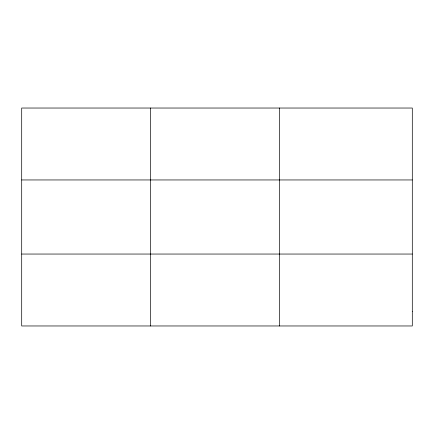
<?xml version="1.0" encoding="UTF-8"?>
<svg xmlns="http://www.w3.org/2000/svg" width="434" height="434" viewBox="0 0 434 434"><rect width="100%" height="100%" fill="white"/><g stroke="black" fill="none" stroke-linecap="round" stroke-linejoin="round"><path stroke-width="0.65" d="M150.598 108.033L150.598 325.967M279.496 108.033L279.496 325.967M21.7 179.953L412.3 179.953M21.7 254.047L412.3 254.047M412.3 311.579L412.3 325.967L21.7 325.967L21.7 108.033L412.3 108.033L412.3 311.579"/></g></svg>
